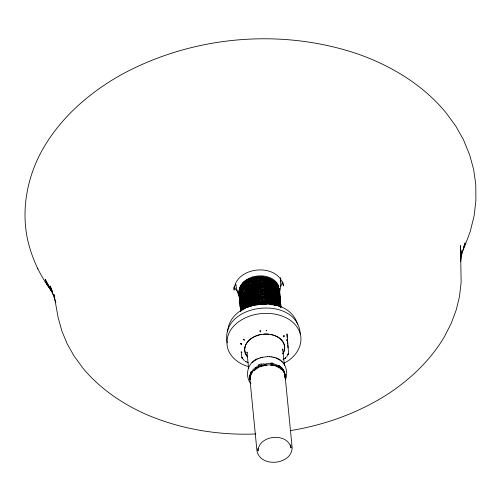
<?xml version="1.0" encoding="UTF-8"?>
<svg xmlns="http://www.w3.org/2000/svg" width="501" height="501" viewBox="0 0 501 501"><rect width="100%" height="100%" fill="white"/><g stroke="black" fill="none" stroke-linecap="round" stroke-linejoin="round"><path stroke-width="0.75" d="M284.061 335.776C283.065 338.369 284.443 334.417 283.76 336.641M285.739 357.846C285.539 358.459 285.294 357.858 285.388 358.234M266.413 330.24C266.557 332.276 266.457 329.013 266.513 330.917M280.692 277.541L280.353 288.557L279.339 293.661M240.849 343.799L240.793 343.448L241.206 344.087L240.849 343.799L241.858 344.093L241.357 344.087M286.534 357.05L288.582 353.543L287.511 339.528L286.547 340.223L287.511 339.634L286.96 333.885L287.248 337.649M249.918 377.172L250.074 379.345M288.025 347.901L287.831 345.308M288.576 353.612L288.213 354.144L288.513 353.888M288.582 353.543L288.213 354.144M249.805 377.691L250.4 374.172L251.546 371.855M227.648 331.75C229.771 299.128 288.263 293.104 297.531 324.147M300.318 334.417C298.264 293.987 219.319 302.535 227.216 342.853M280.616 279.07L280.241 281.481M260.382 331.411L260.1 331.13L260.507 331.931L260.088 330.685L260.457 331.831M238.933 293.73C240.605 272.707 280.98 271.655 279.758 294.694L279.765 294.745M239.365 298.114C239.321 292.446 243.524 287.818 248.252 285.232M239.453 298.991L239.754 296.041L242.684 290.455M239.797 302.498C241.451 281.493 281.85 280.416 280.616 303.462L280.397 305.648M239.879 303.374L240.186 300.425L243.261 294.5M240.223 306.881C241.801 286.215 281.437 284.662 280.961 307.132M240.311 307.758C242.121 289.39 273.477 285.539 280.441 302.366M240.655 311.265C242.265 292.402 276.051 288.839 280.961 307.301M240.887 310.645C244.494 293.511 274.016 290.436 280.867 306.75M279.095 290.906L279.245 289.484M279.276 294.244L279.502 292.064M279.364 295.12L279.583 292.941M279.527 295.289L279.671 293.818M279.783 297.92L279.927 296.448M279.796 299.51L280.015 297.325M279.802 301.095L280.103 298.201M280.04 300.55C282.927 284.693 263.632 278.825 251.746 283.691M280.297 303.18L280.447 301.708M280.31 304.771L280.529 302.585M280.554 305.81L280.71 304.389M284.812 376.62L284.925 374.234M284.875 377.203L285.013 376.013M284.931 377.792C285.896 372.656 282.896 367.471 278.218 365.335M460.663 261.641L462.179 250.275L461.64 252.485M282.483 281.831L280.679 286.685M250.162 376.545L252.441 371.917M461.196 256.193L465.153 242.972L463.55 247.287M239.923 287.912L240.323 286.616M283.716 336.603L283.56 336.866M250.97 371.911L250.168 374.335L250.018 376.802M285.438 379.583C289.284 370.828 284.048 358.96 274.548 357.57M241.131 310.069C246.536 294.513 273.283 291.801 280.648 306.969M241.513 310.232C247.388 295.521 272.644 292.997 280.428 307.182M241.895 310.395C248.158 296.943 270.277 294.444 279.439 306.124M461.659 253.118L464.746 246.241L470.257 231.449L474.165 215.624L475.906 200.494L475.768 184.481L473.664 169.545L469.656 154.909L463.5 139.817L455.81 126.146L445.79 112.481C423.007 84.913 391.463 65.888 358.015 54.045L357.507 53.883C280.723 27.968 193.323 35.796 122.075 74.273L121.637 74.517C90.355 92.002 62.162 116.188 43.844 147.3L43.418 148.039C27.749 175.1 21.092 207.602 27.336 238.438L27.555 239.334C31.763 258.128 39.999 275.995 51.816 291.219M251.502 371.266L249.811 375.994L250.131 379.927M240.68 285.996L241.751 284.142M242.503 291.645L243.336 290.342L248.183 286.566M242.772 291.332L239.841 296.918L239.534 299.867M242.572 309.843C249.874 297.982 269.77 295.778 279.063 306.387M243.354 309.631C251.039 299.091 268.48 297.3 278.224 306.036M242.002 291.432L244.275 288.582M252.391 371.335L250.112 375.957L249.949 379.382L250.544 379.082M244.331 340.223L243.668 339.233M285.401 358.134L285.056 358.109L285.683 357.889M283.71 363.263C295.314 358.096 304.495 344.65 299.636 331.856C293.191 316.162 273.565 311.497 258.222 313.983C243.48 316.068 226.32 326.733 226.966 343.385C227.279 355.146 237.806 363.739 248.452 366.588M242.259 283.572L243.768 281.875L247.488 279.232M243.611 339.277L244.093 340.035M253.857 370.884L257.201 368.229M253.356 370.865C260.439 363.964 272.713 362.78 280.792 368.604M252.097 362.737L253.218 361.678M245.816 361.634C245.233 361.453 245.784 361.76 245.29 361.346M243.304 289.509L244.294 288.595M242.697 283.366L244.676 281.537M243.279 283.785L248.127 280.015M243.862 284.205L246.492 282.057M242.954 285.996L247.15 282.545M243.336 290.342L248.208 286.572M243.592 292.972L244.607 292.077M244.187 293.398L246.204 291.607M243.117 294.839C252.598 284.7 273.915 283.885 280.009 297.982M244.275 294.275L249.229 290.574M244.864 294.707L247.55 292.597M243.937 296.479L246.461 294.237M245.54 296.01L246.548 295.114M244.281 299.986L245.29 299.091M244.369 300.863L249.241 297.093M244.457 301.74L246.98 299.498M244.626 303.493L245.634 302.598M244.713 304.37L247.237 302.128M245.302 304.796L250.256 301.095M245.897 305.228L248.584 303.118M244.97 307L247.494 304.758M246.573 306.531L247.582 305.635M244.488 308.866C252.667 300.525 267.24 298.621 276.765 305.691M246.655 307.407L250.6 304.602M283.729 336.428L283.998 335.739L283.641 336.578M287.136 339.979L287.43 339.634L287.035 340.129M253.638 361.353L257.226 359.073M288.1 354.126C288.488 354 286.935 354.207 288.244 354.082M245.747 280.692L247.463 279.527M246.661 283.81L247.807 283.034M245.603 285.47L248.471 283.522M245.69 286.347L247.982 284.787M255.46 367.79L256.725 366.945M255.516 368.373L261.102 365.548L265.925 364.477M255.911 368.442L259.837 366.256L265.956 364.678M247.707 287.831C254.376 283.541 263.094 282.927 270.452 285.758M246.035 289.854L252.291 286.44M246.705 290.348L248.465 289.202M246.793 291.225L248.552 290.079M247.049 293.855L252.053 291.125M247.726 294.35L249.485 293.204M246.636 295.991L249.573 294.081M246.724 296.868L252.98 293.461M246.805 297.744L248.565 296.598M248.74 298.352C255.41 294.068 264.127 293.454 271.486 296.285M247.062 300.375L253.324 296.968M247.15 301.251L249.498 299.723M247.826 301.746L249.586 300.6M248.083 304.376L253.086 301.652M248.17 305.253L253.174 302.529M247.751 307.389L254.013 303.982M247.218 307.401C255.115 301.533 266.632 300.381 275.206 305.422M242.728 357.99L241.851 357.658L244.394 360.695M285.683 357.99L283.021 359.505M249.053 288.82L255.26 286.478M249.141 289.697L251.796 288.495M249.893 290.273L252.548 289.071M249.31 291.45L252.636 289.947M250.149 292.903L252.141 292.002M250.237 293.78L256.493 291.532M249.742 295.834L255.948 293.492M249.83 296.711L252.485 295.515M250.087 299.341L256.287 296.999M250.174 300.218L252.83 299.022M250.92 300.794L253.581 299.598M250.343 301.971L253.669 300.475M251.264 304.307L253.926 303.105M250.776 306.361L253.431 305.159M248.458 287.004C258.466 281.499 274.892 282.614 279.664 294.475M250.35 306.299C257.201 302.629 265.599 302.128 272.838 304.94M241.883 352.591L241.175 351.683L241.877 357.764L242.578 358.015M248.678 285.294L254.915 282.971M260.282 331.424L260.194 330.779M258.817 358.372C247.97 361.19 244.068 375.324 250.957 383.804M258.316 365.004L261.372 363.795M248.64 285.282L252.034 283.81M248.715 278.844L250.074 278.262M248.803 279.721L251.515 278.55M248.208 280.892L251.602 279.426M248.296 281.769L251.014 280.598M248.383 282.645L251.095 281.474M249.147 283.234L255.46 281.005M251.245 277.51L252.56 277.015M259.906 366.864L263.914 365.636M258.622 358.403L260.476 357.789M252.235 278.343L255.115 277.498M252.322 279.22L254.483 278.587M251.69 280.303L254.571 279.464M251.778 281.18L256.907 279.953M252.667 282.727L255.548 281.881M251.828 284.568C261.428 281.055 275.481 282.946 279.583 293.599M252.122 284.687L257.251 283.46M253.011 286.234L255.892 285.388M252.46 288.194L257.595 286.967M253.268 288.864C258.923 286.941 265.223 287.136 270.797 289.265M253.356 289.741L256.236 288.902M252.723 290.824L255.604 289.985M252.805 291.707L257.94 290.474M253.7 293.248L256.581 292.409M253.149 295.214L258.284 293.981M254.045 296.755L256.925 295.916M253.493 298.721L258.622 297.488M254.301 299.385C259.956 297.462 266.256 297.663 271.824 299.792M254.389 300.262L257.27 299.423M253.75 301.351L256.631 300.506M253.838 302.228L258.967 300.995M254.646 302.892L257.527 302.053M254.733 303.769L257.614 302.93M254.095 304.858L256.975 304.013M254.521 305.428L261.641 304.044L267.108 304.32M245.947 361.465L245.371 361.484L245.715 361.672M260.332 357.802L262.205 357.319M262.111 357.319L267.634 356.643M290.636 430.572C325.506 424.886 359.417 412.561 389.102 393.272L389.296 393.135C411.359 378.405 430.96 359.561 444.487 336.591L451.263 323.264L456.223 309.95L459.505 296.442L461.12 282.445L460.563 245.596L460.651 252.441M264.96 365.442L267.071 365.198M261.772 334.568L263.607 334.349M255.034 276.621L256.562 276.439M256.65 277.322L262.718 277.053L269.763 278.744M255.967 278.287L259.03 277.923M255.291 279.251L257.583 278.982M256.994 280.829L263.063 280.56L270.108 282.251M256.312 281.794L259.374 281.43M255.635 282.758L257.927 282.489M256.656 285.301L258.954 285.031M255.98 286.265L258.272 285.996M257 288.808L260.063 288.451M256.324 289.778L258.616 289.503M258.021 291.35L264.096 291.081L271.141 292.772M257.345 292.315L260.401 291.958M256.669 293.285L258.961 293.01M257.689 295.822L259.981 295.552M257.007 296.792L260.069 296.429M258.034 299.329L261.09 298.972M257.351 300.299L259.65 300.03M259.055 301.871L266.595 301.859M258.378 302.836L261.434 302.479M257.696 303.806L259.994 303.537M257.783 304.683L259.311 304.502M255.786 433.979C218.361 435.457 180.454 429.194 145.985 414.327L145.76 414.233C121.781 403.505 99.555 388.269 82.734 367.922L74.016 355.942L67.103 343.655L61.83 330.885L58.097 317.352L53.97 294.519L54.778 297.469M259.117 278.8L262.893 278.806M259.199 279.677L262.981 279.683L266.638 280.322M259.455 282.307L262.48 282.313M259.543 283.184L263.319 283.19M259.8 285.814L262.825 285.82M259.887 286.697L263.664 286.697L267.327 287.336M260.144 289.327L262.411 289.327M260.232 290.204L264.008 290.204L267.672 290.843M260.489 292.834L262.756 292.834M260.576 293.711L264.353 293.711M260.833 296.341L262.342 296.341M260.921 297.218L264.697 297.218L268.361 297.857M261.178 299.849L262.687 299.849M261.265 300.725L265.042 300.725L268.705 301.364M261.61 304.232L265.386 304.239M267.578 356.662L269.482 356.681M269.375 356.699L271.304 356.85M241.231 343.955L240.856 343.73L241.2 344.018M270.822 363.826L272.425 364.027M270.778 365.216L272.331 365.411M270.759 363.25L272.369 363.45M270.872 364.409L274.047 364.928M271.147 356.862L273.089 357.15M271.404 362.924L273.032 363.2M263.539 278.055L269.851 279.621L272.788 281.243M263.626 278.932L265.824 279.314M263.15 281.437L270.196 283.128L273.133 284.756M263.971 282.439L266.169 282.821M265.517 283.572L266.983 283.829M263.495 284.944L269.864 286.428M265.048 286.077L266.507 286.328M264.572 288.582L270.878 290.142M264.66 289.459L266.851 289.841M264.184 291.958L271.223 293.655L274.166 295.277M264.998 292.966L267.196 293.348M266.551 294.093L268.016 294.35M264.528 295.465L270.214 296.736M266.075 296.598L267.54 296.855M265.605 299.103L271.911 300.669L274.855 302.291M265.687 299.98L267.885 300.362M265.217 302.485L272.256 304.176L274.611 305.472M266.031 303.487L268.229 303.869M272.876 357.157L274.861 357.595M273.784 365.11L275.237 365.517M266.557 279.445L269.256 280.291M267.315 280.529L271.786 282.351M267.572 283.159L269.601 283.798M267.659 284.036L270.365 284.881M267.24 286.459L269.945 287.305M268.004 287.549L272.475 289.365M267.584 289.966L270.289 290.812M268.348 291.056L272.82 292.872M268.605 293.686L270.634 294.319M268.693 294.563L271.398 295.408M268.273 296.98L270.978 297.826M269.037 298.07L271.742 298.915M268.617 300.487L271.323 301.333M269.381 301.577L273.847 303.393M268.793 302.241L272.168 303.299M268.962 303.994L271.667 304.84M242.315 358.121L241.851 357.658M245.471 361.622L248.245 362.517M276.151 358.109L280.159 360.307M275.55 365.348L276.984 365.874M276.621 366.018L279.132 367.314M244.169 339.997L243.793 339.615M269.933 280.497L272.287 281.8M270.277 284.004L272.632 285.307M271.542 285.532L272.719 286.184M271.041 286.084L273.396 287.386M270.534 286.635L272.888 287.937M272.644 291.119L273.822 291.77M270.966 291.018L273.321 292.321M272.575 296.053L273.753 296.705M272.068 296.605L274.423 297.907M271.567 297.162L273.922 298.458M272.92 299.56L274.097 300.212M272.412 300.112L274.767 301.414M271.999 301.546L274.354 302.842M278.28 365.912C281.925 367.709 284.887 371.21 285.044 375.399M278.337 366.5L281.762 368.905L284.543 373.07M277.967 367.22L279.182 367.916M278.844 365.423L282.088 368.103L284.054 371.404M279.082 366.726L280.184 367.502M274.185 281.537L275.174 282.313M274.122 285.532L275.6 286.697M273.715 286.021L274.705 286.797M274.06 289.528L275.043 290.304M273.652 290.016L274.636 290.793M275.218 292.058L276.201 292.834M275.563 295.565L276.546 296.341M275.155 296.053L276.139 296.83M274.748 296.542L275.732 297.318M275.093 300.049L276.571 301.214M274.68 300.537L275.669 301.314M276.251 302.579L277.235 303.355M280.241 368.091C282.758 370.02 284.894 372.769 285.119 376.038L292.164 447.894C291.494 465.034 260.388 467.884 256.963 450.938L249.893 378.794M280.284 368.686L281.28 369.538M281.155 361.115L282.144 362.129M237.781 291.845L235.533 289.077L234.261 286.547M277.66 283.942C267.885 268.855 235.445 276.07 239.202 295.903M276.145 284.368L277.034 285.551M276.646 293.423L277.535 294.607M277.679 303.95L278.569 305.128M46.374 283.666L51.735 291.338M37.437 268.179L37.851 268.905M45.128 281.85L45.528 282.558M51.879 291.288L45.165 279.358L53.839 295.772M239.691 297.776L237.468 292.271L235.589 284.167L236.14 285.301M277.967 284.606L278.894 286.585M279.151 289.215C272.181 272.394 240.843 276.22 239.021 294.607L239.891 302.767M279.239 290.092C272.262 273.27 240.931 277.097 239.109 295.484M279.32 290.968C272.35 274.147 241.019 277.974 239.19 296.36M279.408 291.845C272.438 275.024 241.1 278.85 239.278 297.237M279.752 295.352C272.788 278.525 241.432 282.376 239.622 300.744L240.23 306.43M279.84 296.229C272.876 279.401 241.52 283.253 239.71 301.621M280.097 298.859C273.133 282.032 241.776 285.883 239.966 304.251M280.184 299.736C273.22 282.908 241.864 286.76 240.054 305.128L240.749 311.541M280.266 300.613C273.308 283.785 241.952 287.637 240.136 306.005M280.529 303.243C273.565 286.415 242.208 290.267 240.399 308.635M280.61 304.12C273.659 286.44 239.071 291.801 240.749 311.691M280.698 304.996C273.734 288.169 242.378 292.02 240.568 310.388M239.716 301.013L240.336 302.36M52.48 291.532L50.181 285.958L55.874 302.698M247.118 353.08L246.98 352.028L248.596 368.504M284.399 372.594L284.574 373.809M279.333 290.361C276.395 270.377 240.374 273.389 238.845 292.853M283.071 282.789L283.372 285.827C278.581 262.098 235.013 266.094 234.092 290.098L233.798 287.06M284.361 365.404L282.746 348.934L282.752 350.205M290.724 444.782L291.037 447.988C287.825 432.112 258.679 434.78 258.053 450.844L257.815 448.414M287.493 340.893L287.737 344.137M460.663 253.963L460.732 259.286M282.94 353.7A20.071 14.485 -5.6 0 0 284.537 349.523A19.927 14.385 -5.6 0 0 284.13 344.281A20.071 14.485 -5.6 0 0 272.882 334.975M247.425 356.775A20.071 14.485 -5.6 0 1 245.221 352.929A19.927 14.385 -5.6 0 1 244.832 347.688M244.82 347.681A20.071 14.485 -5.6 0 1 259.343 334.856M259.963 334.712A20.071 14.485 -5.6 0 1 261.785 334.367M269.125 334.236A20.071 14.485 -5.6 0 0 263.582 334.154A19.971 14.416 -5.6 0 1 269.406 334.33M271.016 334.53A20.071 14.485 -5.6 0 1 272.268 334.812M270.039 334.424A19.971 14.416 -5.6 0 1 282.739 353.844M247.644 356.887A19.971 14.416 -5.6 0 1 259.092 334.981M259.725 334.825A19.971 14.416 -5.6 0 1 261.641 334.449M277.792 365.392A17.034 12.218 -6 0 0 275.112 364.283A17.034 12.312 -6.2 0 0 272.137 363.582M257.026 366.394A17.034 12.312 -6.2 0 1 259.731 365.022M261.19 364.477A17.034 12.312 -6.2 0 1 264.259 363.688M265.837 363.45A17.034 12.312 -6.2 0 1 270.59 363.388M252.047 371.122A17.04 12.35 -6.1 0 1 255.823 367.214M247.494 286.058L245.772 287.223L247.513 286.065M251.452 284.988L248.797 286.19L251.446 284.988"/></g></svg>
